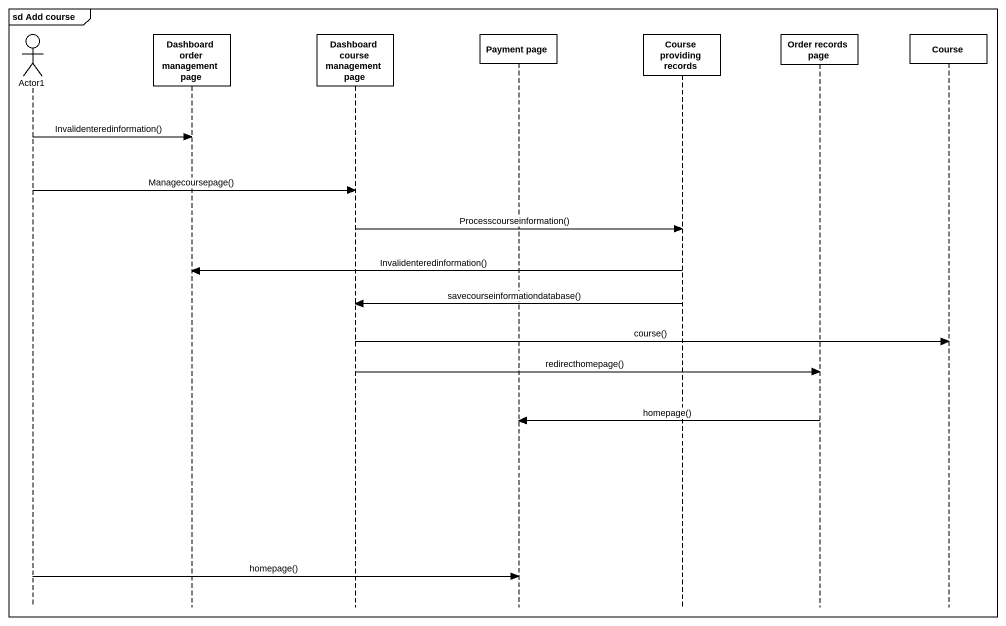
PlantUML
@startuml
mainframe sd Add course
hide footbox
actor Actor1
participant "Dashboard order management page" as Dashboard_order_management
participant "Dashboard course management page" as Dashboard_course_management
participant "Payment page" as Payment_page
participant "Course providing records" as Course_providing_records
participant "Order records page" as Order_records_page
participant Course

Actor1 -> Dashboard_order_management : Invalidenteredinformation()
Actor1 -> Dashboard_course_management : Managecoursepage()
Dashboard_course_management -> Course_providing_records : Processcourseinformation()
Course_providing_records -> Dashboard_order_management : Invalidenteredinformation()
Course_providing_records -> Dashboard_course_management : savecourseinformationdatabase()
Dashboard_course_management -> Course : course()
Dashboard_course_management -> Order_records_page : redirecthomepage()
Order_records_page -> Payment_page : homepage()
Actor1 -> Payment_page : homepage()
@enduml
